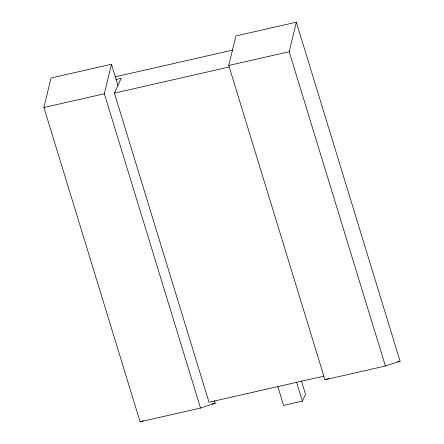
<?xml version="1.0" encoding="UTF-8"?>
<svg xmlns="http://www.w3.org/2000/svg" width="444" height="444" viewBox="0 0 444 444"><rect width="100%" height="100%" fill="white"/><g stroke="black" fill="none" stroke-linecap="round" stroke-linejoin="round"><path stroke-width="0.67" d="M214.424 400.61L215.235 403.257L200.538 408.053L140.104 421.8L43.917 107.515L51.049 77.989L111.477 64.241L117.965 85.431M200.538 408.053L104.346 93.767L111.477 64.241M228.765 65.473L235.897 35.947L296.326 22.2L400.083 361.216L385.386 366.011L324.953 379.759L228.765 65.473L289.194 51.726L296.326 22.2M323.626 376.185L209.024 402.253L114.413 93.118L121.118 78.333L115.734 79.559M277.716 386.247L283.583 405.422L302.381 401.148L305.511 394.244L301.465 381.024M140.104 421.8L143.301 420.757M324.953 379.759L328.788 378.504M115.307 76.801L232.928 50.044M43.917 107.515L104.346 93.767M114.413 93.118L229.015 67.05M211.877 404.023L215.235 403.257M397.397 361.827L400.083 361.216M289.194 51.726L385.386 366.011M296.509 381.973L302.381 401.148"/></g></svg>
